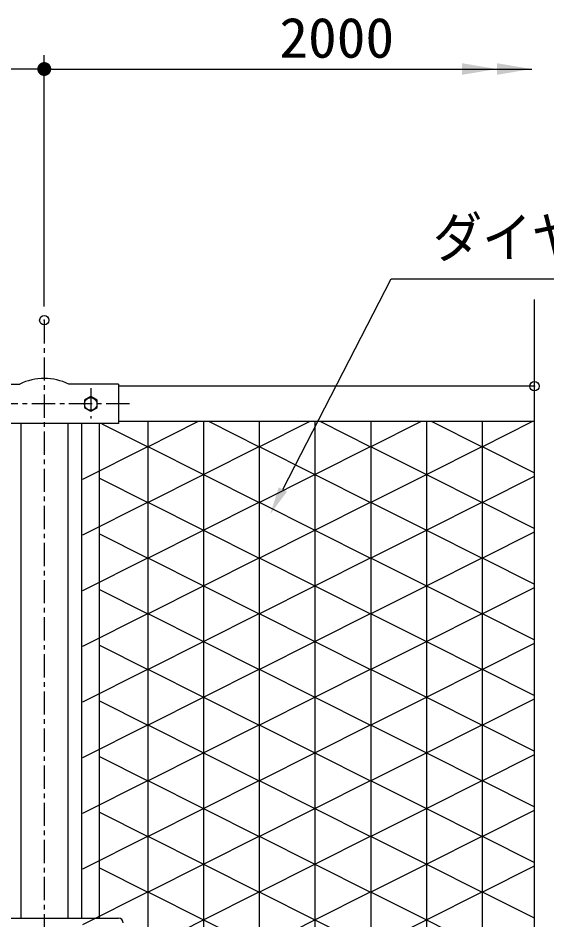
# Model space of a CAD drawing. Units: millimetres, scale not verified. Extents: x -4425 to 4425, y -3150 to 3150.
# Drawn here: x -1599 to -1030, y 690 to 1662 of the extents above; entities that cross this region are included whole.
import ezdxf
from ezdxf.enums import TextEntityAlignment as Align

# ---------------------------------------------------------------- set-up
doc = ezdxf.new("R2010")
doc.units = ezdxf.units.MM
doc.header["$LTSCALE"] = 20
doc.header["$PDMODE"] = 32
doc.header["$PDSIZE"] = 10
doc.linetypes.add('USER1', pattern=[2, 1.25, -0.25, 0.25, -0.25])
for name, color, linetype, lineweight in [('0-0_KOUZOU', 7, 'Continuous', 25), ('0-2_SUNPOU', 1, 'Continuous', 25), ('0-4_BUHIN', 7, 'Continuous', 25), ('0-5_BOLT', 3, 'Continuous', 25), ('0-6_0', 1, 'Continuous', 25), ('0-8_AMI-HATCH', 6, 'Continuous', 25)]:
    doc.layers.add(name, color=color, linetype=linetype, lineweight=lineweight)
doc.layers.add('0-3_DEFPOINTS', color=7, linetype='Continuous')
doc.styles.add('ＭＳ ゴシック', font='')
doc.styles.get('ＭＳ ゴシック').set_extended_font_data('MS Gothic')

# ---------------------------------------------------------------- blocks, each defined once
blk = doc.blocks.new('M1')
at = {"layer": '0-2_SUNPOU'}
blk.add_line((-5, 0), (-38.58, 0), dxfattribs=at)
for points in [[(0, 0), (-5, 0), (-4.96, 0.63)], [(0, 0), (-4.96, -0.63), (-5, 0)], [(0, 0), (-4.96, 0.63), (-4.84, 1.24)], [(0, 0), (-4.84, -1.24), (-4.96, -0.63)], [(0, 0), (-4.84, 1.24), (-4.65, 1.84)], [(0, 0), (-4.65, -1.84), (-4.84, -1.24)], [(0, 0), (-4.65, 1.84), (-4.38, 2.41)], [(0, 0), (-4.38, -2.41), (-4.65, -1.84)], [(0, 0), (-4.38, 2.41), (-4.05, 2.94)], [(0, 0), (-4.05, -2.94), (-4.38, -2.41)], [(0, 0), (-4.05, 2.94), (-3.64, 3.42)], [(0, 0), (-3.64, -3.42), (-4.05, -2.94)], [(0, 0), (-3.64, 3.42), (-3.19, 3.85)], [(0, 0), (-3.19, -3.85), (-3.64, -3.42)], [(0, 0), (-3.19, 3.85), (-2.68, 4.22)], [(0, 0), (-2.68, -4.22), (-3.19, -3.85)], [(0, 0), (-2.68, 4.22), (-2.13, 4.52)], [(0, 0), (-2.13, -4.52), (-2.68, -4.22)], [(0, 0), (-2.13, 4.52), (-1.55, 4.76)], [(0, 0), (-1.55, -4.76), (-2.13, -4.52)], [(0, 0), (-1.55, 4.76), (-0.94, 4.91)], [(0, 0), (-0.94, -4.91), (-1.55, -4.76)], [(0, 0), (-0.94, 4.91), (-0.31, 4.99)], [(0, 0), (-0.31, -4.99), (-0.94, -4.91)], [(0, 0), (-0.31, 4.99), (0.31, 4.99)], [(0, 0), (0.31, -4.99), (-0.31, -4.99)], [(0, 0), (0.31, 4.99), (0.94, 4.91)], [(0, 0), (0.94, 4.91), (1.55, 4.76)], [(0, 0), (1.55, 4.76), (2.13, 4.52)], [(0, 0), (2.13, 4.52), (2.68, 4.22)], [(0, 0), (2.68, 4.22), (3.19, 3.85)], [(0, 0), (3.19, 3.85), (3.64, 3.42)], [(0, 0), (3.64, 3.42), (4.05, 2.94)], [(0, 0), (4.05, 2.94), (4.38, 2.41)], [(0, 0), (4.38, 2.41), (4.65, 1.84)], [(0, 0), (4.65, 1.84), (4.84, 1.24)], [(0, 0), (4.84, 1.24), (4.96, 0.63)], [(0, 0), (4.96, 0.63), (5, 0)], [(0, 0), (0.94, -4.91), (0.31, -4.99)], [(0, 0), (1.55, -4.76), (0.94, -4.91)], [(0, 0), (2.13, -4.52), (1.55, -4.76)], [(0, 0), (2.68, -4.22), (2.13, -4.52)], [(0, 0), (3.19, -3.85), (2.68, -4.22)], [(0, 0), (3.64, -3.42), (3.19, -3.85)], [(0, 0), (4.05, -2.94), (3.64, -3.42)], [(0, 0), (4.38, -2.41), (4.05, -2.94)], [(0, 0), (4.65, -1.84), (4.38, -2.41)], [(0, 0), (4.84, -1.24), (4.65, -1.84)], [(0, 0), (4.96, -0.63), (4.84, -1.24)], [(0, 0), (5, 0), (4.96, -0.63)]]:
    blk.add_solid(points, dxfattribs=at)

msp = doc.modelspace()

# ---------------------------------------------------------------- linework, layer by layer
at = {"layer": '0-0_KOUZOU', "color": 3}
msp.add_line((-1043.17, 393.12), (-1043.17, 1358.83), dxfattribs=at)
at = {"layer": '0-0_KOUZOU', "color": 1, "linetype": 'USER1'}
msp.add_line((-1571.13, 1336.6), (-1571.13, -872.64), dxfattribs=at)
at = {"layer": '0-0_KOUZOU'}
for p, q in [((-1043.17, 1265.47), (-1491.13, 1265.47)), ((-1596.53, 1225.22), (-1596.53, 692.14)), ((-1545.73, 1225.22), (-1545.73, 692.14)), ((-1530.62, 692.14), (-1530.63, 1225.22)), ((-1511.64, 692.14), (-1511.63, 1225.22)), ((-1043.17, 1227.47), (-1491.13, 1227.47))]:
    msp.add_line(p, q, dxfattribs=at)
at = {"layer": '0-2_SUNPOU'}
for p, q in [((-1571.13, 1351.6), (-1571.13, 1622.38)), ((-1541.13, 1607.38), (-1046.12, 1607.38)), ((-1314.16, 1154.22), (-1197.62, 1381.16)), ((-1197.62, 1381.16), (-722.95, 1381.16))]:
    msp.add_line(p, q, dxfattribs=at)
for points in [[(-1121.12, 1613.63), (-1083.62, 1607.38), (-1121.12, 1601.13)], [(-1083.62, 1613.63), (-1046.12, 1607.38), (-1083.62, 1601.13)], [(-1309.71, 1151.94), (-1327.86, 1127.53), (-1318.61, 1156.5)]]:
    msp.add_solid(points, dxfattribs=at)
at = {"layer": '0-3_DEFPOINTS'}
for p in [(-1571.13, 1607.38), (-1571.13, 1336.6), (-1043.17, 1265.47)]:
    msp.add_point(p, dxfattribs=at)
at = {"layer": '0-4_BUHIN'}
for p, q in [((-1651.13, 1267.72), (-1597.63, 1267.72)), ((-1491.13, 1267.72), (-1544.63, 1267.72)), ((-1651.27, 692.14), (-1491.15, 692.14))]:
    msp.add_line(p, q, dxfattribs=at)
at = {"layer": '0-4_BUHIN', "color": 1, "linetype": 'USER1'}
for p, q in [((-1521.13, 1263.3), (-1521.13, 1230.61)), ((-1479.51, 1246.47), (-1663.81, 1246.47))]:
    msp.add_line(p, q, dxfattribs=at)
at = {"layer": '0-4_BUHIN'}
msp.add_lwpolyline([(-1491.13, 1267.72), (-1491.13, 1225.22), (-1651.13, 1225.22)], dxfattribs=at)
for centre, radius, start, end in [((-1571.13, 1213.89), 60, 63.78973, 116.21027), ((-1491.15, 687.14), 5, 0, 90)]:
    msp.add_arc(centre, radius, start, end, dxfattribs=at)
at = {"layer": '0-5_BOLT'}
msp.add_lwpolyline([(-1521.13, 1238.63), (-1514.34, 1242.55), (-1514.34, 1250.39), (-1521.13, 1254.31), (-1527.92, 1250.39), (-1527.92, 1242.55)], close=True, dxfattribs=at)
msp.add_circle((-1521.13, 1246.47), 6.8, dxfattribs=at)
at = {"layer": '0-6_0'}
msp.add_line((-1571.13, 1351.6), (-1571.13, 1622.38), dxfattribs=at)
at = {"layer": '0-8_AMI-HATCH'}
for p, q in [((-1509.14, 1225.14), (-1459.61, 1200.26)), ((-1459.61, 1200.26), (-1405.6, 1227.39)), ((-1459.59, 1227.39), (-1459.59, -446.53)), ((-1399.59, 1227.39), (-1399.59, -446.53)), ((-1393.61, 1227.39), (-1339.61, 1200.26)), ((-1339.61, 1200.26), (-1285.6, 1227.39)), ((-1339.59, 1227.39), (-1339.59, -446.53)), ((-1279.59, 1227.39), (-1279.59, -446.53)), ((-1273.61, 1227.39), (-1219.61, 1200.26)), ((-1219.61, 1200.26), (-1165.6, 1227.39)), ((-1219.59, 1227.39), (-1219.59, -446.53)), ((-1159.59, 1227.39), (-1159.59, -446.53)), ((-1153.61, 1227.39), (-1099.61, 1200.26)), ((-1099.61, 1200.26), (-1045.6, 1227.39)), ((-1099.59, 1227.39), (-1099.59, -446.53)), ((-1529.61, 1165.39), (-1459.61, 1200.55)), ((-1459.61, 1200.55), (-1399.59, 1170.41)), ((-1399.62, 1170.41), (-1339.61, 1200.55)), ((-1339.61, 1200.55), (-1279.59, 1170.41)), ((-1279.62, 1170.41), (-1219.61, 1200.55)), ((-1219.61, 1200.55), (-1159.59, 1170.41)), ((-1159.62, 1170.41), (-1099.61, 1200.55)), ((-1099.61, 1200.55), (-1043.17, 1172.21)), ((-1399.62, 1170.41), (-1339.61, 1140.26)), ((-1339.61, 1140.26), (-1279.59, 1170.41)), ((-1279.62, 1170.41), (-1219.61, 1140.26)), ((-1219.61, 1140.26), (-1159.59, 1170.41)), ((-1159.62, 1170.41), (-1099.61, 1140.26)), ((-1099.61, 1140.26), (-1043.17, 1168.61)), ((-1529.61, 1105.39), (-1459.61, 1140.55)), ((-1459.61, 1140.55), (-1399.59, 1110.41)), ((-1399.62, 1110.41), (-1339.61, 1140.55)), ((-1339.61, 1140.55), (-1279.59, 1110.41)), ((-1279.62, 1110.41), (-1219.61, 1140.55)), ((-1219.61, 1140.55), (-1159.59, 1110.41)), ((-1159.62, 1110.41), (-1099.61, 1140.55)), ((-1099.61, 1140.55), (-1043.17, 1112.21)), ((-1459.61, 1080.26), (-1399.59, 1110.41)), ((-1399.62, 1110.41), (-1339.61, 1080.26)), ((-1339.61, 1080.26), (-1279.59, 1110.41)), ((-1279.62, 1110.41), (-1219.61, 1080.26)), ((-1219.61, 1080.26), (-1159.59, 1110.41)), ((-1159.62, 1110.41), (-1099.61, 1080.26)), ((-1099.61, 1080.26), (-1043.17, 1108.61)), ((-1511.63, 1106.39), (-1459.61, 1080.26)), ((-1529.61, 1045.39), (-1459.61, 1080.55)), ((-1459.61, 1080.55), (-1399.59, 1050.41)), ((-1399.62, 1050.41), (-1339.61, 1080.55)), ((-1339.61, 1080.55), (-1279.59, 1050.41)), ((-1279.62, 1050.41), (-1219.61, 1080.55)), ((-1219.61, 1080.55), (-1159.59, 1050.41)), ((-1159.62, 1050.41), (-1099.61, 1080.55)), ((-1099.61, 1080.55), (-1043.17, 1052.21)), ((-1399.62, 1050.41), (-1339.61, 1020.26)), ((-1339.61, 1020.26), (-1279.59, 1050.41)), ((-1279.62, 1050.41), (-1219.61, 1020.26)), ((-1219.61, 1020.26), (-1159.59, 1050.41)), ((-1159.62, 1050.41), (-1099.61, 1020.26)), ((-1099.61, 1020.26), (-1043.17, 1048.61)), ((-1529.61, 985.39), (-1459.61, 1020.55)), ((-1459.61, 1020.55), (-1399.59, 990.41)), ((-1399.62, 990.41), (-1339.61, 1020.55)), ((-1339.61, 1020.55), (-1279.59, 990.41)), ((-1279.62, 990.41), (-1219.61, 1020.55)), ((-1219.61, 1020.55), (-1159.59, 990.41)), ((-1159.62, 990.41), (-1099.61, 1020.55)), ((-1099.61, 1020.55), (-1043.17, 992.21)), ((-1511.63, 986.39), (-1459.61, 960.26)), ((-1459.61, 960.26), (-1399.59, 990.41)), ((-1399.62, 990.41), (-1339.61, 960.26)), ((-1339.61, 960.26), (-1279.59, 990.41)), ((-1279.62, 990.41), (-1219.61, 960.26)), ((-1219.61, 960.26), (-1159.59, 990.41)), ((-1159.62, 990.41), (-1099.61, 960.26)), ((-1099.61, 960.26), (-1043.17, 988.61)), ((-1529.61, 925.39), (-1459.61, 960.55)), ((-1459.61, 960.55), (-1399.59, 930.41)), ((-1399.62, 930.41), (-1339.61, 960.55)), ((-1339.61, 960.55), (-1279.59, 930.41)), ((-1279.62, 930.41), (-1219.61, 960.55)), ((-1219.61, 960.55), (-1159.59, 930.41)), ((-1159.62, 930.41), (-1099.61, 960.55)), ((-1099.61, 960.55), (-1043.17, 932.21)), ((-1511.63, 926.39), (-1459.61, 900.26)), ((-1459.61, 900.26), (-1399.59, 930.41)), ((-1399.62, 930.41), (-1339.61, 900.26)), ((-1339.61, 900.26), (-1279.59, 930.41)), ((-1279.62, 930.41), (-1219.61, 900.26)), ((-1219.61, 900.26), (-1159.59, 930.41)), ((-1159.62, 930.41), (-1099.61, 900.26)), ((-1099.61, 900.26), (-1043.17, 928.61)), ((-1529.61, 865.39), (-1459.61, 900.55)), ((-1459.61, 900.55), (-1399.59, 870.41)), ((-1399.62, 870.41), (-1339.61, 900.55)), ((-1339.61, 900.55), (-1279.59, 870.41)), ((-1279.62, 870.41), (-1219.61, 900.55)), ((-1219.61, 900.55), (-1159.59, 870.41)), ((-1159.62, 870.41), (-1099.61, 900.55)), ((-1099.61, 900.55), (-1043.17, 872.21)), ((-1511.63, 866.39), (-1459.61, 840.26)), ((-1459.61, 840.26), (-1399.59, 870.41)), ((-1399.62, 870.41), (-1339.61, 840.26)), ((-1339.61, 840.26), (-1279.59, 870.41)), ((-1279.62, 870.41), (-1219.61, 840.26)), ((-1219.61, 840.26), (-1159.59, 870.41)), ((-1159.62, 870.41), (-1099.61, 840.26)), ((-1099.61, 840.26), (-1043.17, 868.61)), ((-1529.61, 805.39), (-1459.61, 840.55)), ((-1459.61, 840.55), (-1399.59, 810.41)), ((-1399.62, 810.41), (-1339.61, 840.55)), ((-1339.61, 840.55), (-1279.59, 810.41)), ((-1279.62, 810.41), (-1219.61, 840.55)), ((-1219.61, 840.55), (-1159.59, 810.41)), ((-1159.62, 810.41), (-1099.61, 840.55)), ((-1099.61, 840.55), (-1043.17, 812.21)), ((-1399.62, 810.41), (-1339.61, 780.26)), ((-1339.61, 780.26), (-1279.59, 810.41)), ((-1279.62, 810.41), (-1219.61, 780.26)), ((-1219.61, 780.26), (-1159.59, 810.41)), ((-1159.62, 810.41), (-1099.61, 780.26)), ((-1099.61, 780.26), (-1043.17, 808.61)), ((-1529.61, 745.39), (-1459.61, 780.55)), ((-1459.61, 780.55), (-1399.59, 750.41)), ((-1399.62, 750.41), (-1339.61, 780.55)), ((-1339.61, 780.55), (-1279.59, 750.41)), ((-1159.62, 750.41), (-1099.61, 780.55)), ((-1099.61, 780.55), (-1043.17, 752.21)), ((-1459.61, 720.26), (-1399.59, 750.41)), ((-1399.62, 750.41), (-1339.61, 720.26)), ((-1339.61, 720.26), (-1279.59, 750.41)), ((-1279.62, 750.41), (-1219.61, 720.26)), ((-1219.61, 720.26), (-1159.59, 750.41)), ((-1159.62, 750.41), (-1099.61, 720.26)), ((-1099.61, 720.26), (-1043.17, 748.61)), ((-1511.63, 746.39), (-1459.61, 720.26)), ((-1529.61, 685.39), (-1459.61, 720.55)), ((-1459.61, 720.55), (-1399.59, 690.41)), ((-1399.62, 690.41), (-1339.61, 720.55)), ((-1339.61, 720.55), (-1279.59, 690.41)), ((-1279.62, 690.41), (-1219.61, 720.55)), ((-1219.61, 720.55), (-1159.59, 690.41)), ((-1159.62, 690.41), (-1099.61, 720.55)), ((-1099.61, 720.55), (-1044.26, 692.75)), ((-1459.61, 660.26), (-1399.59, 690.41)), ((-1399.62, 690.41), (-1339.61, 660.26)), ((-1339.61, 660.26), (-1279.59, 690.41)), ((-1279.62, 690.41), (-1219.61, 660.26)), ((-1219.61, 660.26), (-1159.59, 690.41)), ((-1159.62, 690.41), (-1099.61, 660.26))]:
    msp.add_line(p, q, dxfattribs=at)
for points in [[(-1511.63, 1166.39), (-1459.61, 1140.26), (-1399.59, 1170.41)], [(-1511.63, 1046.39), (-1459.61, 1020.26), (-1399.59, 1050.41)], [(-1511.63, 806.39), (-1459.61, 780.26), (-1399.59, 810.41)], [(-1279.62, 750.41), (-1219.61, 780.55), (-1159.59, 750.41)]]:
    msp.add_lwpolyline(points, dxfattribs=at)

# ---------------------------------------------------------------- block references
at = {"layer": '0-2_SUNPOU', "xscale": 1.5, "yscale": 1.5}
msp.add_blockref('M1', (-1571.13, 1607.38), dxfattribs=at)
at = {"layer": '0-6_0', "xscale": 1.5, "yscale": 1.5, "rotation": 180}
msp.add_blockref('M1', (-1571.13, 1607.38), dxfattribs=at)

# ---------------------------------------------------------------- texts
at = {"layer": '0-2_SUNPOU', "color": 3, "style": 'ＭＳ ゴシック'}
for s, width, p in [('2000', 1.05, (-1317.95, 1606.55)), ('ダイヤモンド金網', 0.9, (-1152.66, 1391.33))]:
    msp.add_text(s, height=43.26, dxfattribs=dict(at, width=width)).set_placement(p, align=Align.BOTTOM_LEFT)

doc.saveas('drawing.dxf')
